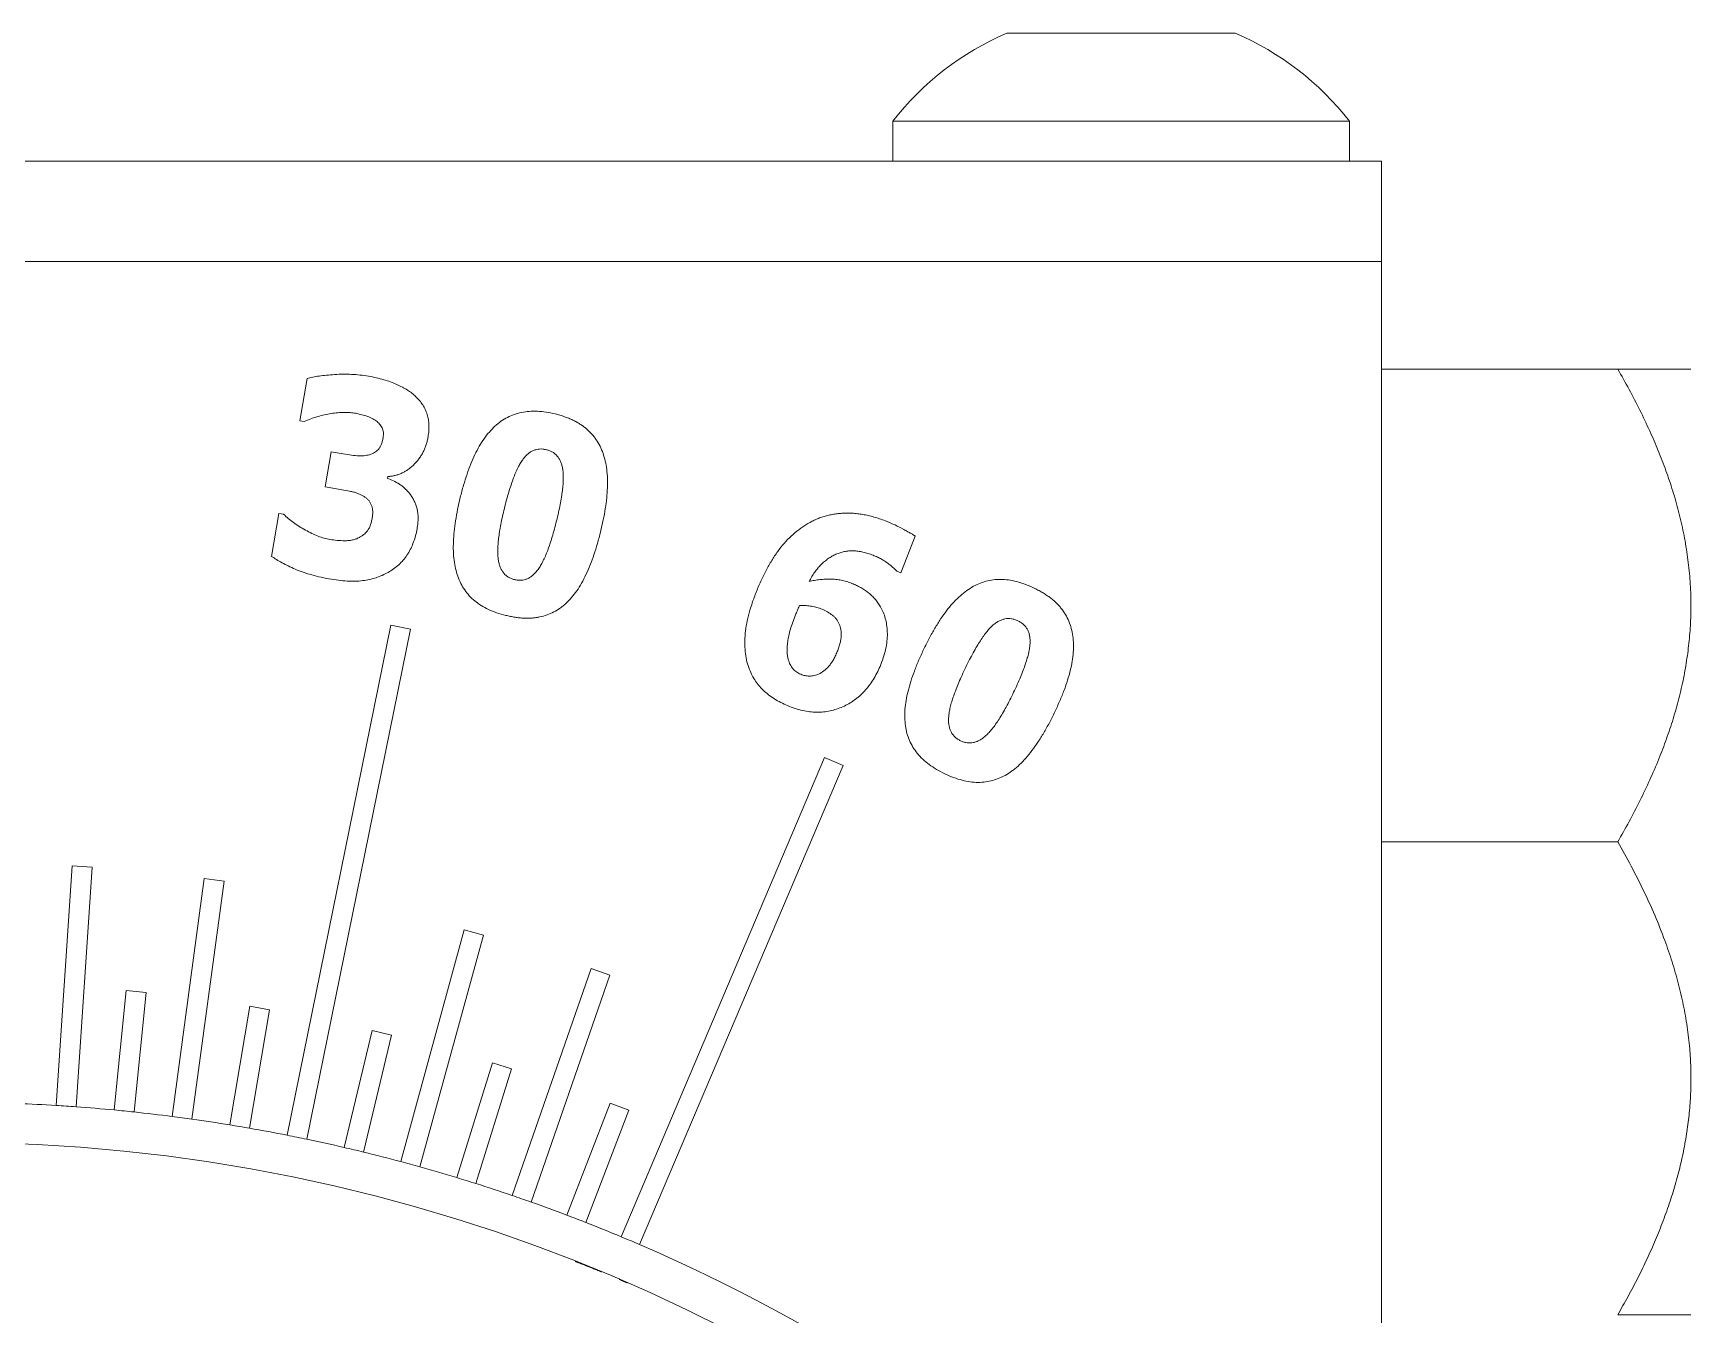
# Model space of a CAD drawing. Header units: inches. Extents: x 0.1 to 10.9, y 0 to 8.5.
# Drawn here: x 1.879 to 2.707, y 6.608 to 7.248 of the extents above; entities that cross this region are included whole.
import ezdxf

# ---------------------------------------------------------------- set-up
doc = ezdxf.new("R2010")
doc.units = ezdxf.units.IN
doc.header["$MEASUREMENT"] = 0

msp = doc.modelspace()

# ---------------------------------------------------------------- linework, layer by layer
at = {"color": 7, "linetype": 'Continuous', "lineweight": 18}
for p, q in [((2.47923, 7.24778), (2.36523, 7.24778)), ((2.30823, 7.20378), (2.30823, 7.18378)), ((2.53623, 7.20378), (2.30823, 7.20378)), ((2.53623, 7.18378), (2.53623, 7.20378)), ((1.12223, 7.18378), (2.55223, 7.18378)), ((2.55223, 7.13378), (2.55223, 7.18378)), ((1.12223, 7.13378), (2.55223, 7.13378)), ((2.55223, 6.48378), (2.55223, 7.13378)), ((2.67023, 7.08), (2.55223, 7.08)), ((2.01218, 7.05414), (2.0158, 7.07531)), ((2.01432, 7.05379), (2.01218, 7.05414)), ((2.0248, 7.02117), (2.02777, 7.0386)), ((2.02777, 7.0386), (2.03269, 7.03775)), ((2.02955, 7.02036), (2.0248, 7.02117)), ((2.05603, 7.02628), (2.05587, 7.02537)), ((1.99804, 6.98644), (2.0017, 7.00786)), ((2.0017, 7.00786), (2.00398, 7.00747)), ((2.31946, 6.99651), (2.31228, 6.97822)), ((2.31228, 6.97822), (2.31021, 6.97903)), ((2.00577, 6.6973), (2.05761, 6.95209)), ((2.01557, 6.6953), (2.06741, 6.9501)), ((2.05761, 6.95209), (2.06741, 6.9501)), ((2.17255, 6.64656), (2.27415, 6.8859)), ((2.18176, 6.64265), (2.28335, 6.882)), ((2.27415, 6.8859), (2.28335, 6.882)), ((2.67023, 6.84378), (2.55223, 6.84378)), ((1.8904, 6.71215), (1.89842, 6.8319)), ((1.89842, 6.8319), (1.9084, 6.83123)), ((1.90038, 6.71148), (1.9084, 6.83123)), ((1.94833, 6.70666), (1.96435, 6.8256)), ((1.95825, 6.70532), (1.97426, 6.82426)), ((1.96435, 6.8256), (1.97426, 6.82426)), ((2.06246, 6.68412), (2.09419, 6.79986)), ((2.0721, 6.68147), (2.10384, 6.79722)), ((2.09419, 6.79986), (2.10384, 6.79722)), ((2.11813, 6.66718), (2.15754, 6.78054)), ((2.15754, 6.78054), (2.16698, 6.77726)), ((2.12758, 6.6639), (2.16698, 6.77726)), ((1.91941, 6.70989), (1.92543, 6.76963)), ((1.92543, 6.76963), (1.93538, 6.76863)), ((1.92936, 6.70889), (1.93538, 6.76863)), ((1.97713, 6.70246), (1.98713, 6.76167)), ((1.98699, 6.70079), (1.99699, 6.76)), ((1.98713, 6.76167), (1.99699, 6.76)), ((2.03423, 6.69118), (2.04816, 6.74959)), ((2.04395, 6.68886), (2.05789, 6.74727)), ((2.04816, 6.74959), (2.05789, 6.74727)), ((2.09044, 6.67612), (2.10824, 6.73346)), ((2.09999, 6.67315), (2.11779, 6.7305)), ((2.10824, 6.73346), (2.11779, 6.7305)), ((2.14552, 6.65733), (2.16712, 6.71335)), ((2.15485, 6.65373), (2.17645, 6.70976)), ((2.16712, 6.71335), (2.17645, 6.70976))]:
    msp.add_line(p, q, dxfattribs=at)
msp.add_circle((1.83723, 5.84378), 0.85, dxfattribs=at)
for centre, radius, start, end in [((2.42223, 7.11502), 0.14448, 113.23587, 142.09537), ((2.42223, 7.11502), 0.14448, 37.90463, 66.76413), ((1.83723, 5.84378), 0.87, 86.49595, 87.75405), ((1.83723, 5.84378), 0.87, 85.83738, 86.49595), ((1.83723, 5.84378), 0.87, 84.57929, 85.83738), ((1.83723, 5.84378), 0.87, 83.92071, 84.57929), ((1.83723, 5.84378), 0.87, 82.66262, 83.92071), ((1.83723, 5.84378), 0.87, 82.00405, 82.66262), ((1.83723, 5.84378), 0.87, 80.74595, 82.00405), ((1.83723, 5.84378), 0.87, 80.08738, 80.74595), ((1.83723, 5.84378), 0.87, 78.82929, 80.08738), ((1.83723, 5.84378), 0.87, 78.17071, 78.82929), ((1.83723, 5.84378), 0.87, 76.91262, 78.17071), ((1.83723, 5.84378), 0.87, 76.25405, 76.91262), ((1.83723, 5.84378), 0.87, 74.99595, 76.25405), ((1.83723, 5.84378), 0.87, 74.33738, 74.99595), ((1.83723, 5.84378), 0.87, 73.07929, 74.33738), ((1.83723, 5.84378), 0.87, 72.42071, 73.07929), ((1.83723, 5.84378), 0.87, 71.16262, 72.42071), ((1.83723, 5.84378), 0.87, 70.50405, 71.16262), ((1.83723, 5.84378), 0.87, 69.24595, 70.50405), ((1.83723, 5.84378), 0.87, 68.58738, 69.24595), ((1.83723, 5.84378), 0.87, 67.32929, 68.58738), ((1.83723, 5.84378), 0.87, 66.67071, 67.32929), ((1.83723, 5.84378), 0.87, 47.36066, 66.67071)]:
    msp.add_arc(centre, radius, start, end, dxfattribs=at)
for points, knots in [([(2.67023, 7.08), (2.67214, 7.07662), (2.67597, 7.06986), (2.6813, 7.05955), (2.68617, 7.04934), (2.69053, 7.03922), (2.69439, 7.02921), (2.6978, 7.01907), (2.70075, 7.00872), (2.70318, 6.99816), (2.70504, 6.9874), (2.70627, 6.97657), (2.70683, 6.96597), (2.70675, 6.95563), (2.7061, 6.94556), (2.7049, 6.93554), (2.70315, 6.92546), (2.70082, 6.91535), (2.69796, 6.90523), (2.69462, 6.89521), (2.69073, 6.88504), (2.6863, 6.87471), (2.68132, 6.86426), (2.67598, 6.85393), (2.67214, 6.84716), (2.67023, 6.84378)], [0, 0, 0, 0, 0.045755, 0.091517, 0.137267, 0.180016, 0.222795, 0.265564, 0.3083, 0.352341, 0.396436, 0.440524, 0.484554, 0.525345, 0.566183, 0.607026, 0.647822, 0.690021, 0.732259, 0.774505, 0.816717, 0.86252, 0.908349, 0.954185, 1, 1, 1, 1]), ([(2.7067, 7.08), (2.70672, 7.08), (2.70676, 7.08), (2.70631, 7.08), (2.70535, 7.08), (2.70384, 7.08), (2.70183, 7.08), (2.69935, 7.08), (2.69639, 7.08), (2.69298, 7.08), (2.68913, 7.08), (2.6849, 7.08), (2.68032, 7.08), (2.67544, 7.08), (2.67196, 7.08), (2.67023, 7.08)], [0, 0, 0, 0, 0.033334, 0.110194, 0.186973, 0.266298, 0.345696, 0.425108, 0.504452, 0.586658, 0.668894, 0.75111, 0.834065, 0.917039, 1, 1, 1, 1]), ([(2.0158, 7.07531), (2.01672, 7.07553), (2.0187, 7.07601), (2.0219, 7.07651), (2.02553, 7.07695), (2.02952, 7.07727), (2.03371, 7.07748), (2.03797, 7.07736), (2.04222, 7.07704), (2.04502, 7.07661), (2.04642, 7.07639)], [0, 0, 0, 0, 0.092124, 0.197477, 0.315714, 0.447669, 0.58635, 0.724306, 0.862016, 1, 1, 1, 1]), ([(2.04642, 7.07639), (2.04774, 7.07616), (2.05031, 7.07569), (2.05397, 7.07472), (2.05736, 7.07366), (2.06045, 7.0724), (2.06326, 7.07105), (2.06577, 7.06957), (2.068, 7.06804), (2.0693, 7.06687), (2.06992, 7.06631)], [0, 0, 0, 0, 0.155461, 0.301278, 0.438322, 0.56668, 0.687129, 0.798612, 0.903179, 1, 1, 1, 1]), ([(2.06992, 7.06631), (2.07058, 7.06563), (2.07187, 7.0643), (2.07352, 7.06211), (2.07479, 7.05978), (2.07573, 7.05731), (2.07635, 7.05472), (2.07661, 7.05198), (2.07658, 7.0491), (2.07631, 7.04715), (2.07617, 7.04615)], [0, 0, 0, 0, 0.12878, 0.251797, 0.371371, 0.489433, 0.609262, 0.732739, 0.862761, 1, 1, 1, 1]), ([(2.03997, 7.05788), (2.03904, 7.05801), (2.03712, 7.05828), (2.03414, 7.05835), (2.03099, 7.05822), (2.02771, 7.05781), (2.02436, 7.05718), (2.02099, 7.05631), (2.01763, 7.05519), (2.01543, 7.05426), (2.01432, 7.05379)], [0, 0, 0, 0, 0.107458, 0.220229, 0.339815, 0.466192, 0.596171, 0.728116, 0.86284, 1, 1, 1, 1]), ([(2.05028, 7.0541), (2.04952, 7.0546), (2.04794, 7.05565), (2.04521, 7.0566), (2.04254, 7.05737), (2.04078, 7.05772), (2.03997, 7.05788)], [0, 0, 0, 0, 0.244748, 0.513095, 0.776923, 1, 1, 1, 1]), ([(2.05368, 7.04568), (2.05374, 7.04615), (2.05387, 7.04706), (2.05386, 7.04838), (2.05362, 7.04959), (2.05305, 7.05101), (2.05201, 7.05263), (2.05086, 7.05361), (2.05028, 7.0541)], [0, 0, 0, 0, 0.148958, 0.284683, 0.410499, 0.529634, 0.762894, 1, 1, 1, 1]), ([(2.10953, 7.05146), (2.1105, 7.0523), (2.11242, 7.05397), (2.1157, 7.05589), (2.11914, 7.05741), (2.12283, 7.05838), (2.12672, 7.05893), (2.13083, 7.05894), (2.13518, 7.05854), (2.1381, 7.05789), (2.13961, 7.05755)], [0, 0, 0, 0, 0.1201, 0.237386, 0.353664, 0.471246, 0.592644, 0.720301, 0.855357, 1, 1, 1, 1]), ([(2.13961, 7.05755), (2.14041, 7.05734), (2.14196, 7.05694), (2.14422, 7.05624), (2.14634, 7.05542), (2.14834, 7.05455), (2.15022, 7.0536), (2.15199, 7.05258), (2.15362, 7.05146), (2.15561, 7.04989), (2.15786, 7.0477), (2.1602, 7.04475), (2.16213, 7.04145), (2.16306, 7.03906), (2.16353, 7.03785)], [0, 0, 0, 0, 0.075707, 0.148583, 0.218433, 0.28559, 0.350473, 0.413308, 0.473839, 0.532865, 0.648398, 0.763403, 0.87977, 1, 1, 1, 1]), ([(2.04695, 7.03721), (2.04739, 7.03735), (2.04825, 7.03763), (2.04944, 7.03821), (2.05047, 7.03897), (2.05139, 7.03984), (2.05219, 7.04092), (2.0528, 7.04228), (2.05334, 7.04388), (2.05356, 7.04506), (2.05368, 7.04568)], [0, 0, 0, 0, 0.119728, 0.234641, 0.342576, 0.449197, 0.561919, 0.68911, 0.835371, 1, 1, 1, 1]), ([(2.07617, 7.04615), (2.07604, 7.04549), (2.07578, 7.04417), (2.07524, 7.04225), (2.07457, 7.04041), (2.07376, 7.03865), (2.07283, 7.03696), (2.07175, 7.03536), (2.07056, 7.03383), (2.06925, 7.03239), (2.06783, 7.03108), (2.06634, 7.0299), (2.06479, 7.02889), (2.06316, 7.02805), (2.06148, 7.02735), (2.05972, 7.02682), (2.0579, 7.02646), (2.05666, 7.02634), (2.05603, 7.02628)], [0, 0, 0, 0, 0.066837, 0.131449, 0.195604, 0.259091, 0.32202, 0.385093, 0.448339, 0.512536, 0.576258, 0.638084, 0.699007, 0.758122, 0.817679, 0.877937, 0.938038, 1, 1, 1, 1]), ([(2.09222, 7.01586), (2.09274, 7.01789), (2.09375, 7.0218), (2.09552, 7.0274), (2.0974, 7.03252), (2.09945, 7.03718), (2.10163, 7.04141), (2.10406, 7.04517), (2.10663, 7.04856), (2.10858, 7.05051), (2.10953, 7.05146)], [0, 0, 0, 0, 0.15669, 0.302506, 0.43871, 0.56478, 0.68278, 0.794121, 0.899559, 1, 1, 1, 1]), ([(2.03269, 7.03775), (2.03412, 7.03752), (2.0368, 7.03709), (2.04007, 7.03671), (2.04244, 7.03662), (2.04406, 7.03667), (2.04556, 7.03686), (2.0465, 7.0371), (2.04695, 7.03721)], [0, 0, 0, 0, 0.301864, 0.565976, 0.685695, 0.797168, 0.902589, 1, 1, 1, 1]), ([(2.13522, 7.03971), (2.13465, 7.03982), (2.13354, 7.04005), (2.13187, 7.04009), (2.13028, 7.03985), (2.12873, 7.03937), (2.12728, 7.03859), (2.12588, 7.03756), (2.12458, 7.03625), (2.12332, 7.03469), (2.12211, 7.03282), (2.12096, 7.03061), (2.11979, 7.02807), (2.11862, 7.0252), (2.11751, 7.02197), (2.11638, 7.01841), (2.11528, 7.01451), (2.11459, 7.01179), (2.11424, 7.01038)], [0, 0, 0, 0, 0.043793, 0.084978, 0.125106, 0.164641, 0.206135, 0.248698, 0.294649, 0.344385, 0.399557, 0.461914, 0.531829, 0.609483, 0.695141, 0.788801, 0.890395, 1, 1, 1, 1]), ([(2.14029, 7.00413), (2.14062, 7.00554), (2.14126, 7.00825), (2.14211, 7.01218), (2.14273, 7.01584), (2.14325, 7.01919), (2.14354, 7.02226), (2.1437, 7.02503), (2.14366, 7.02752), (2.14346, 7.02973), (2.14305, 7.0317), (2.14252, 7.03347), (2.14176, 7.03504), (2.14082, 7.03639), (2.13969, 7.03754), (2.13837, 7.03849), (2.13687, 7.03923), (2.13578, 7.03955), (2.13522, 7.03971)], [0, 0, 0, 0, 0.109361, 0.210572, 0.30351, 0.389018, 0.466511, 0.536266, 0.598478, 0.653986, 0.703759, 0.750188, 0.793365, 0.834092, 0.874559, 0.914476, 0.956093, 1, 1, 1, 1]), ([(2.16353, 7.03785), (2.16392, 7.03658), (2.16474, 7.03396), (2.16543, 7.02979), (2.16579, 7.02533), (2.16575, 7.02058), (2.16539, 7.01553), (2.16467, 7.01019), (2.16368, 7.00454), (2.16277, 7.0007), (2.1623, 6.99873)], [0, 0, 0, 0, 0.100713, 0.20707, 0.319156, 0.438864, 0.566369, 0.701671, 0.846571, 1, 1, 1, 1]), ([(2.04363, 7.01666), (2.04316, 7.01692), (2.0422, 7.01745), (2.04059, 7.01804), (2.03885, 7.01859), (2.03633, 7.01911), (2.03322, 7.01973), (2.03074, 7.02016), (2.02955, 7.02036)], [0, 0, 0, 0, 0.109429, 0.225409, 0.349841, 0.484296, 0.751529, 1, 1, 1, 1]), ([(2.05587, 7.02537), (2.05687, 7.02499), (2.05894, 7.0242), (2.0614, 7.02279), (2.06335, 7.02144), (2.06474, 7.02023), (2.06606, 7.01892), (2.06682, 7.01792), (2.06721, 7.01742)], [0, 0, 0, 0, 0.22656, 0.473538, 0.602768, 0.732503, 0.864845, 1, 1, 1, 1]), ([(2.04826, 7.00569), (2.04836, 7.00636), (2.04854, 7.00763), (2.04853, 7.00947), (2.04824, 7.01111), (2.04769, 7.01256), (2.04693, 7.01381), (2.04599, 7.01493), (2.04489, 7.0159), (2.04406, 7.01641), (2.04363, 7.01666)], [0, 0, 0, 0, 0.158278, 0.30007, 0.428538, 0.545602, 0.658987, 0.771658, 0.88416, 1, 1, 1, 1]), ([(2.06721, 7.01742), (2.06758, 7.01687), (2.06833, 7.01577), (2.06927, 7.01401), (2.07005, 7.01215), (2.07068, 7.01019), (2.07108, 7.00803), (2.0712, 7.00563), (2.07109, 7.00298), (2.0708, 7.00114), (2.07065, 7.00017)], [0, 0, 0, 0, 0.109528, 0.219835, 0.329845, 0.441971, 0.560716, 0.691842, 0.838165, 1, 1, 1, 1]), ([(2.09102, 6.97646), (2.09061, 6.97774), (2.08978, 6.98036), (2.08906, 6.98456), (2.08871, 6.98906), (2.08875, 6.99386), (2.08914, 6.99895), (2.08984, 7.00435), (2.09088, 7.01002), (2.09177, 7.01387), (2.09222, 7.01586)], [0, 0, 0, 0, 0.100611, 0.206787, 0.319064, 0.438911, 0.567027, 0.702841, 0.847287, 1, 1, 1, 1]), ([(2.00398, 7.00747), (2.00474, 7.00676), (2.00632, 7.0053), (2.00893, 7.00329), (2.01181, 7.00136), (2.01487, 6.9995), (2.01803, 6.99788), (2.02114, 6.9965), (2.02417, 6.9955), (2.02618, 6.99508), (2.02716, 6.99487)], [0, 0, 0, 0, 0.117467, 0.24042, 0.370027, 0.506558, 0.642355, 0.769061, 0.888264, 1, 1, 1, 1]), ([(2.04173, 6.99582), (2.04251, 6.99628), (2.04404, 6.9972), (2.04565, 6.99883), (2.04671, 7.00041), (2.04734, 7.00193), (2.04791, 7.0037), (2.04814, 7.005), (2.04826, 7.00569)], [0, 0, 0, 0, 0.2185482, 0.43259, 0.5494168, 0.6806477, 0.8300751, 1, 1, 1, 1]), ([(2.11424, 7.01038), (2.11391, 7.00899), (2.11327, 7.00632), (2.11246, 7.00244), (2.11181, 6.99882), (2.11137, 6.99549), (2.11105, 6.99243), (2.11093, 6.98965), (2.11096, 6.98714), (2.11116, 6.98489), (2.11156, 6.98289), (2.1121, 6.9811), (2.11286, 6.97953), (2.11379, 6.97815), (2.11489, 6.97697), (2.11621, 6.97604), (2.11767, 6.97528), (2.11875, 6.97498), (2.1193, 6.97482)], [0, 0, 0, 0, 0.107642, 0.208086, 0.300329, 0.385467, 0.462703, 0.53315, 0.596054, 0.652727, 0.703633, 0.750206, 0.793965, 0.83564, 0.875539, 0.915579, 0.956432, 1, 1, 1, 1]), ([(2.1193, 6.97482), (2.11986, 6.9747), (2.12095, 6.97446), (2.12261, 6.97446), (2.1242, 6.97469), (2.12572, 6.97522), (2.12718, 6.976), (2.12858, 6.97705), (2.12991, 6.97837), (2.13118, 6.97998), (2.13241, 6.98187), (2.13359, 6.98409), (2.13477, 6.98663), (2.13593, 6.98949), (2.13706, 6.99269), (2.13815, 6.99621), (2.13927, 7.00005), (2.13994, 7.00273), (2.14029, 7.00413)], [0, 0, 0, 0, 0.042928, 0.084211, 0.123952, 0.163902, 0.205065, 0.248434, 0.295209, 0.346162, 0.402582, 0.465337, 0.535645, 0.613502, 0.698446, 0.791252, 0.891677, 1, 1, 1, 1]), ([(2.26535, 7.00252), (2.26603, 7.00292), (2.26738, 7.00371), (2.2695, 7.00474), (2.27167, 7.00563), (2.27391, 7.00639), (2.27621, 7.007), (2.27857, 7.00747), (2.28099, 7.00781), (2.28346, 7.008), (2.286, 7.00808), (2.28859, 7.00794), (2.29124, 7.00769), (2.29394, 7.00725), (2.29669, 7.00666), (2.29949, 7.00589), (2.30235, 7.00499), (2.30426, 7.00427), (2.30522, 7.00391)], [0, 0, 0, 0, 0.057094, 0.113471, 0.17022, 0.227146, 0.284479, 0.342445, 0.401262, 0.461139, 0.522275, 0.584893, 0.648702, 0.714957, 0.782856, 0.852585, 0.925222, 1, 1, 1, 1]), ([(2.30522, 7.00391), (2.3066, 7.00334), (2.30948, 7.00213), (2.31292, 7.00029), (2.31559, 6.99882), (2.31723, 6.99787), (2.3185, 6.99715), (2.31918, 6.9967), (2.31946, 6.99651)], [0, 0, 0, 0, 0.277862, 0.582883, 0.727798, 0.846894, 0.936834, 1, 1, 1, 1]), ([(2.02716, 6.99487), (2.02834, 6.99471), (2.03081, 6.99437), (2.03395, 6.9942), (2.03653, 6.99427), (2.03839, 6.99457), (2.04014, 6.99505), (2.04121, 6.99556), (2.04173, 6.99582)], [0, 0, 0, 0, 0.241456, 0.5027721, 0.6346996, 0.7614454, 0.881975, 1, 1, 1, 1]), ([(2.07065, 7.00017), (2.07043, 6.99904), (2.06999, 6.99682), (2.06896, 6.99362), (2.06768, 6.99058), (2.0661, 6.98771), (2.06424, 6.98507), (2.06209, 6.98267), (2.05964, 6.98055), (2.05781, 6.97938), (2.05688, 6.97879)], [0, 0, 0, 0, 0.131029, 0.25822, 0.383416, 0.508138, 0.630796, 0.752383, 0.874671, 1, 1, 1, 1]), ([(2.1623, 6.99873), (2.16179, 6.99675), (2.1608, 6.9929), (2.15905, 6.98736), (2.15716, 6.9822), (2.1551, 6.97743), (2.15287, 6.97309), (2.15052, 6.96922), (2.14794, 6.96587), (2.14603, 6.96394), (2.14511, 6.96301)], [0, 0, 0, 0, 0.152494, 0.297097, 0.433648, 0.563616, 0.68503, 0.797418, 0.902075, 1, 1, 1, 1]), ([(2.23981, 6.96811), (2.24062, 6.97008), (2.24218, 6.97391), (2.24482, 6.97935), (2.24767, 6.98431), (2.25064, 6.98886), (2.25389, 6.99296), (2.25741, 6.9966), (2.26121, 6.99984), (2.26397, 7.00163), (2.26535, 7.00252)], [0, 0, 0, 0, 0.146044, 0.28469, 0.415223, 0.539166, 0.657868, 0.773897, 0.887115, 1, 1, 1, 1]), ([(2.2984, 6.987), (2.29755, 6.98732), (2.29588, 6.98794), (2.29336, 6.98858), (2.29093, 6.98903), (2.28856, 6.98921), (2.28627, 6.98915), (2.28404, 6.98887), (2.28189, 6.98829), (2.27981, 6.98753), (2.27782, 6.98653), (2.27592, 6.98531), (2.2741, 6.98391), (2.27237, 6.9823), (2.27075, 6.98049), (2.2692, 6.97848), (2.26772, 6.97628), (2.26686, 6.9747), (2.26642, 6.97388)], [0, 0, 0, 0, 0.070742, 0.138056, 0.202156, 0.263377, 0.322392, 0.380361, 0.437597, 0.495057, 0.552412, 0.610761, 0.670377, 0.730632, 0.794196, 0.859661, 0.928098, 1, 1, 1, 1]), ([(2.31021, 6.97903), (2.30998, 6.97928), (2.30946, 6.97986), (2.30851, 6.98073), (2.30731, 6.98174), (2.30592, 6.98288), (2.3043, 6.98403), (2.30249, 6.98512), (2.30052, 6.98613), (2.29912, 6.9867), (2.2984, 6.987)], [0, 0, 0, 0, 0.071115, 0.161684, 0.270081, 0.397348, 0.537524, 0.68389, 0.838412, 1, 1, 1, 1]), ([(2.02795, 6.97497), (2.02622, 6.97529), (2.0229, 6.9759), (2.01815, 6.97708), (2.01382, 6.9784), (2.00992, 6.97994), (2.00641, 6.98154), (2.00329, 6.98317), (2.0005, 6.98475), (1.99883, 6.9859), (1.99804, 6.98644)], [0, 0, 0, 0, 0.162856, 0.31361, 0.454039, 0.583567, 0.70277, 0.811781, 0.910831, 1, 1, 1, 1]), ([(2.05688, 6.97879), (2.05594, 6.97827), (2.05402, 6.97722), (2.05095, 6.97598), (2.0477, 6.97503), (2.04427, 6.97435), (2.04059, 6.974), (2.03664, 6.97397), (2.03238, 6.9743), (2.02946, 6.97474), (2.02795, 6.97497)], [0, 0, 0, 0, 0.108563, 0.219516, 0.332198, 0.448465, 0.571066, 0.703038, 0.846008, 1, 1, 1, 1]), ([(2.11491, 6.95696), (2.11339, 6.95737), (2.11046, 6.95816), (2.10635, 6.95981), (2.10269, 6.96179), (2.09946, 6.96408), (2.09668, 6.96671), (2.09435, 6.96966), (2.09239, 6.97289), (2.09148, 6.97526), (2.09102, 6.97646)], [0, 0, 0, 0, 0.1462649, 0.2824103, 0.4107863, 0.532073, 0.6495813, 0.7647527, 0.8810281, 1, 1, 1, 1]), ([(2.26642, 6.97388), (2.2673, 6.97407), (2.26906, 6.97445), (2.27172, 6.97482), (2.27439, 6.97504), (2.27707, 6.97511), (2.27975, 6.97495), (2.28245, 6.97456), (2.28515, 6.97388), (2.28691, 6.97324), (2.2878, 6.97291)], [0, 0, 0, 0, 0.124346, 0.248363, 0.370669, 0.493505, 0.617435, 0.741582, 0.869105, 1, 1, 1, 1]), ([(2.2878, 6.97291), (2.28857, 6.9726), (2.29008, 6.97197), (2.29222, 6.97085), (2.29423, 6.96963), (2.2961, 6.96826), (2.29783, 6.96675), (2.2994, 6.96509), (2.30084, 6.96328), (2.30165, 6.96195), (2.30206, 6.96128)], [0, 0, 0, 0, 0.1331408, 0.2613679, 0.3862816, 0.5091869, 0.6309479, 0.7517242, 0.8748597, 1, 1, 1, 1]), ([(2.32361, 6.93989), (2.32452, 6.94176), (2.32629, 6.94538), (2.32915, 6.95045), (2.332, 6.95507), (2.33493, 6.95919), (2.33795, 6.96284), (2.34107, 6.96603), (2.3443, 6.96878), (2.3466, 6.97028), (2.34772, 6.971)], [0, 0, 0, 0, 0.156287, 0.302316, 0.437932, 0.564071, 0.681994, 0.793812, 0.89936, 1, 1, 1, 1]), ([(2.34772, 6.971), (2.34885, 6.97162), (2.35108, 6.97283), (2.35467, 6.97406), (2.35836, 6.97482), (2.36216, 6.97502), (2.3661, 6.97474), (2.37016, 6.97393), (2.37435, 6.97259), (2.3771, 6.97136), (2.37852, 6.97073)], [0, 0, 0, 0, 0.119351, 0.236617, 0.352025, 0.469667, 0.591109, 0.718939, 0.855068, 1, 1, 1, 1]), ([(2.37852, 6.97073), (2.37925, 6.97037), (2.3807, 6.96965), (2.38277, 6.96849), (2.3847, 6.96728), (2.3865, 6.96601), (2.38817, 6.96471), (2.3897, 6.96334), (2.39108, 6.96192), (2.39274, 6.95997), (2.39452, 6.95737), (2.39623, 6.95402), (2.39745, 6.9504), (2.39789, 6.94788), (2.39812, 6.9466)], [0, 0, 0, 0, 0.07557, 0.148779, 0.218429, 0.286052, 0.350986, 0.413832, 0.474871, 0.533944, 0.649774, 0.764217, 0.880316, 1, 1, 1, 1]), ([(2.14511, 6.96301), (2.14414, 6.96218), (2.14221, 6.96055), (2.13899, 6.95861), (2.13557, 6.95711), (2.13256, 6.95625), (2.13006, 6.9558), (2.12811, 6.95562), (2.12608, 6.9555), (2.12398, 6.95556), (2.1218, 6.9557), (2.11957, 6.95602), (2.11725, 6.9564), (2.1157, 6.95677), (2.11491, 6.95696)], [0, 0, 0, 0, 0.118848, 0.234614, 0.349301, 0.46556, 0.524836, 0.585952, 0.648676, 0.713793, 0.781534, 0.851548, 0.924453, 1, 1, 1, 1]), ([(2.23659, 6.92998), (2.23615, 6.93123), (2.23526, 6.93379), (2.23456, 6.93791), (2.23423, 6.94227), (2.23439, 6.9469), (2.23502, 6.95182), (2.23613, 6.95702), (2.23771, 6.96251), (2.2391, 6.9662), (2.23981, 6.96811)], [0, 0, 0, 0, 0.1018, 0.207652, 0.318612, 0.436405, 0.562699, 0.697978, 0.843672, 1, 1, 1, 1]), ([(2.26159, 6.96196), (2.26148, 6.96168), (2.2612, 6.96099), (2.26069, 6.95978), (2.26001, 6.95818), (2.25954, 6.95697), (2.25928, 6.9563)], [0, 0, 0, 0, 0.146625, 0.3641869, 0.6484614, 1, 1, 1, 1]), ([(2.27223, 6.96028), (2.2714, 6.96057), (2.26969, 6.96117), (2.26699, 6.96166), (2.26427, 6.96194), (2.26247, 6.96195), (2.26159, 6.96196)], [0, 0, 0, 0, 0.243617, 0.500309, 0.75715, 1, 1, 1, 1]), ([(2.25928, 6.9563), (2.25881, 6.95507), (2.2579, 6.95273), (2.25687, 6.94928), (2.25606, 6.94613), (2.25562, 6.94323), (2.2554, 6.94061), (2.25544, 6.93824), (2.25566, 6.9361), (2.25605, 6.93479), (2.25623, 6.93417)], [0, 0, 0, 0, 0.173303, 0.33145, 0.473792, 0.602297, 0.717394, 0.820874, 0.91459, 1, 1, 1, 1]), ([(2.28117, 6.95327), (2.28094, 6.95368), (2.28049, 6.9545), (2.27963, 6.95561), (2.27863, 6.95662), (2.27708, 6.95778), (2.27499, 6.95911), (2.27315, 6.95989), (2.27223, 6.96028)], [0, 0, 0, 0, 0.120702, 0.241019, 0.361517, 0.486614, 0.741488, 1, 1, 1, 1]), ([(2.30206, 6.96128), (2.30255, 6.96036), (2.30353, 6.95849), (2.30455, 6.95542), (2.30521, 6.95214), (2.30555, 6.94864), (2.30548, 6.94489), (2.30487, 6.9409), (2.3038, 6.93667), (2.30274, 6.93383), (2.3022, 6.93235)], [0, 0, 0, 0, 0.104535, 0.211235, 0.322472, 0.439225, 0.563388, 0.696828, 0.841919, 1, 1, 1, 1]), ([(2.37067, 6.95425), (2.37013, 6.95449), (2.36909, 6.95495), (2.36745, 6.95532), (2.36583, 6.95542), (2.36421, 6.95526), (2.36262, 6.95482), (2.36105, 6.95409), (2.35949, 6.95311), (2.35795, 6.95183), (2.35639, 6.95027), (2.35481, 6.94836), (2.35314, 6.94614), (2.35145, 6.94356), (2.34966, 6.94067), (2.34789, 6.93741), (2.34598, 6.93385), (2.34477, 6.93133), (2.34414, 6.93002)], [0, 0, 0, 0, 0.043967, 0.085836, 0.126203, 0.166195, 0.207465, 0.250649, 0.296468, 0.345955, 0.400824, 0.463303, 0.532941, 0.61006, 0.695796, 0.789088, 0.890328, 1, 1, 1, 1]), ([(2.36855, 6.91853), (2.36916, 6.91983), (2.37035, 6.92235), (2.37195, 6.92602), (2.37332, 6.92944), (2.37445, 6.93263), (2.37537, 6.93556), (2.37608, 6.93823), (2.37654, 6.94066), (2.37677, 6.94287), (2.37678, 6.94486), (2.37656, 6.94669), (2.37616, 6.94837), (2.3755, 6.94989), (2.37462, 6.95124), (2.3735, 6.95242), (2.3722, 6.95347), (2.37119, 6.95399), (2.37067, 6.95425)], [0, 0, 0, 0, 0.109028, 0.210337, 0.303347, 0.388636, 0.46603, 0.535675, 0.598162, 0.653367, 0.703305, 0.749078, 0.792317, 0.833692, 0.87372, 0.914, 0.955959, 1, 1, 1, 1]), ([(2.28072, 6.93947), (2.28099, 6.9402), (2.2815, 6.94161), (2.28205, 6.94367), (2.28241, 6.94557), (2.2825, 6.94734), (2.28243, 6.94898), (2.2822, 6.95051), (2.28178, 6.95195), (2.28137, 6.95284), (2.28117, 6.95327)], [0, 0, 0, 0, 0.164724, 0.314318, 0.449732, 0.572157, 0.686186, 0.794426, 0.898597, 1, 1, 1, 1]), ([(2.39812, 6.9466), (2.39826, 6.94527), (2.39855, 6.94257), (2.39841, 6.93835), (2.39788, 6.93394), (2.39688, 6.92932), (2.3955, 6.92448), (2.39375, 6.91941), (2.39161, 6.91412), (2.38997, 6.91055), (2.38912, 6.90872)], [0, 0, 0, 0, 0.101119, 0.206921, 0.319526, 0.438881, 0.565993, 0.701694, 0.846539, 1, 1, 1, 1]), ([(2.27195, 6.928), (2.27278, 6.92854), (2.27449, 6.92968), (2.27634, 6.93159), (2.27775, 6.93343), (2.27879, 6.93516), (2.27979, 6.9372), (2.2804, 6.93869), (2.28072, 6.93947)], [0, 0, 0, 0, 0.201261, 0.416855, 0.536666, 0.673495, 0.827868, 1, 1, 1, 1]), ([(2.31454, 6.90176), (2.31439, 6.90309), (2.3141, 6.90582), (2.31424, 6.91006), (2.31478, 6.91451), (2.3158, 6.91918), (2.31718, 6.92407), (2.31899, 6.92916), (2.3211, 6.93449), (2.32276, 6.93806), (2.32361, 6.93989)], [0, 0, 0, 0, 0.100921, 0.206993, 0.319319, 0.439419, 0.567231, 0.703268, 0.846933, 1, 1, 1, 1]), ([(2.25657, 6.91148), (2.25539, 6.91198), (2.25308, 6.91295), (2.24982, 6.91472), (2.24685, 6.91672), (2.24414, 6.91892), (2.24173, 6.92135), (2.23968, 6.92403), (2.23789, 6.92688), (2.23702, 6.92894), (2.23659, 6.92998)], [0, 0, 0, 0, 0.136465, 0.26811, 0.395692, 0.519544, 0.641274, 0.760946, 0.88001, 1, 1, 1, 1]), ([(2.25623, 6.93417), (2.25637, 6.93376), (2.25663, 6.93295), (2.25719, 6.93182), (2.25789, 6.93082), (2.25895, 6.92959), (2.26058, 6.92832), (2.26206, 6.92762), (2.26282, 6.92727)], [0, 0, 0, 0, 0.131633, 0.256908, 0.380672, 0.502644, 0.747635, 1, 1, 1, 1]), ([(2.3022, 6.93235), (2.30171, 6.93118), (2.30075, 6.92886), (2.29895, 6.9256), (2.29692, 6.92255), (2.29469, 6.91974), (2.29226, 6.91721), (2.28968, 6.915), (2.28696, 6.91313), (2.28502, 6.91215), (2.28406, 6.91166)], [0, 0, 0, 0, 0.134891, 0.266864, 0.395981, 0.524394, 0.649042, 0.769072, 0.88534, 1, 1, 1, 1]), ([(2.34414, 6.93002), (2.34354, 6.92874), (2.34239, 6.92627), (2.34083, 6.92265), (2.33947, 6.91927), (2.33836, 6.91611), (2.33744, 6.9132), (2.33675, 6.91052), (2.33632, 6.90806), (2.33607, 6.90583), (2.33603, 6.90379), (2.33625, 6.90193), (2.33665, 6.90023), (2.33732, 6.89871), (2.33817, 6.89734), (2.33926, 6.89614), (2.34056, 6.89509), (2.34156, 6.89457), (2.34207, 6.8943)], [0, 0, 0, 0, 0.10753, 0.207329, 0.299467, 0.383869, 0.461467, 0.53117, 0.594224, 0.650622, 0.701694, 0.748582, 0.79242, 0.833904, 0.874186, 0.914602, 0.95628, 1, 1, 1, 1]), ([(2.26282, 6.92727), (2.26347, 6.92707), (2.26488, 6.92664), (2.26679, 6.92659), (2.26841, 6.92672), (2.26963, 6.92699), (2.27083, 6.9274), (2.27158, 6.9278), (2.27195, 6.928)], [0, 0, 0, 0, 0.2163682, 0.4658779, 0.6004854, 0.7310916, 0.8642086, 1, 1, 1, 1]), ([(2.34207, 6.8943), (2.3426, 6.89407), (2.34363, 6.89363), (2.34525, 6.89327), (2.34686, 6.89319), (2.34846, 6.89337), (2.35006, 6.89384), (2.35164, 6.89459), (2.3532, 6.89561), (2.35479, 6.8969), (2.35637, 6.8985), (2.35799, 6.90041), (2.35965, 6.90264), (2.36134, 6.9052), (2.3631, 6.90806), (2.3649, 6.91126), (2.36674, 6.91478), (2.36793, 6.91725), (2.36855, 6.91853)], [0, 0, 0, 0, 0.043476, 0.084898, 0.124884, 0.165072, 0.206626, 0.250174, 0.297115, 0.34787, 0.404348, 0.467374, 0.537262, 0.614658, 0.69959, 0.791911, 0.892167, 1, 1, 1, 1]), ([(2.28406, 6.91166), (2.28302, 6.91122), (2.28095, 6.91034), (2.27773, 6.90939), (2.27443, 6.9088), (2.27106, 6.90853), (2.2676, 6.90865), (2.26402, 6.90921), (2.2603, 6.91011), (2.25784, 6.91101), (2.25657, 6.91148)], [0, 0, 0, 0, 0.119734, 0.237766, 0.355609, 0.474017, 0.594943, 0.722094, 0.856622, 1, 1, 1, 1]), ([(2.38912, 6.90872), (2.38823, 6.9069), (2.38649, 6.90336), (2.38367, 6.89832), (2.38077, 6.89368), (2.3778, 6.88946), (2.37478, 6.88568), (2.37163, 6.88245), (2.36849, 6.87965), (2.36621, 6.8782), (2.36511, 6.87749)], [0, 0, 0, 0, 0.152482, 0.296694, 0.433644, 0.563441, 0.684647, 0.797147, 0.901859, 1, 1, 1, 1]), ([(2.3342, 6.87781), (2.33278, 6.87852), (2.33005, 6.87991), (2.32635, 6.88238), (2.32313, 6.88505), (2.32043, 6.88797), (2.3182, 6.89109), (2.31651, 6.89446), (2.31518, 6.898), (2.31475, 6.9005), (2.31454, 6.90176)], [0, 0, 0, 0, 0.146766, 0.283334, 0.411695, 0.533177, 0.650643, 0.765944, 0.881504, 1, 1, 1, 1]), ([(2.36511, 6.87749), (2.36398, 6.87689), (2.36176, 6.87569), (2.35819, 6.87447), (2.35453, 6.87371), (2.35074, 6.87345), (2.34682, 6.87371), (2.34274, 6.87457), (2.33846, 6.87588), (2.33565, 6.87715), (2.3342, 6.87781)], [0, 0, 0, 0, 0.118615, 0.234072, 0.349158, 0.465202, 0.585524, 0.713582, 0.851525, 1, 1, 1, 1]), ([(2.67023, 6.84378), (2.67248, 6.83979), (2.67699, 6.8318), (2.68317, 6.81958), (2.68883, 6.80718), (2.69357, 6.7953), (2.69745, 6.78398), (2.70055, 6.77326), (2.70308, 6.76242), (2.705, 6.7515), (2.7062, 6.74103), (2.70677, 6.73104), (2.7068, 6.72155), (2.70633, 6.71208), (2.70535, 6.70253), (2.70384, 6.69293), (2.70183, 6.68329), (2.69935, 6.67373), (2.69639, 6.66415), (2.69298, 6.65456), (2.68913, 6.64498), (2.6849, 6.63548), (2.68032, 6.62607), (2.67544, 6.61675), (2.67196, 6.61062), (2.67023, 6.60756)], [0, 0, 0, 0, 0.054011, 0.108061, 0.162093, 0.216082, 0.260796, 0.305588, 0.35039, 0.395152, 0.439841, 0.47823, 0.51666, 0.55509, 0.59348, 0.633144, 0.672843, 0.71255, 0.752222, 0.793326, 0.834445, 0.875553, 0.917031, 0.958519, 1, 1, 1, 1]), ([(2.14966, 6.63428), (2.14967, 6.63427), (2.1497, 6.63426), (2.14978, 6.63423), (2.1499, 6.63418), (2.15009, 6.6341), (2.15037, 6.634), (2.15073, 6.63385), (2.15112, 6.6337), (2.1515, 6.63355), (2.15184, 6.63341), (2.15223, 6.63326), (2.1528, 6.63303), (2.15361, 6.63271), (2.15455, 6.63233), (2.15534, 6.63201), (2.15588, 6.63179), (2.15679, 6.63142), (2.15791, 6.63097), (2.15926, 6.63041), (2.16035, 6.62997), (2.16152, 6.62948), (2.16234, 6.62915), (2.16278, 6.62897)], [0, 0, 0, 0, 0.082825, 0.157982, 0.225492, 0.29505, 0.368488, 0.436824, 0.500172, 0.535094, 0.568819, 0.60141, 0.63294, 0.693116, 0.750092, 0.773076, 0.795086, 0.816203, 0.875059, 0.90604, 0.935711, 0.965464, 1, 1, 1, 1]), ([(2.1716, 6.62525), (2.1719, 6.62512), (2.17242, 6.62489), (2.17307, 6.62462), (2.17356, 6.62441), (2.17398, 6.62422), (2.17434, 6.62407), (2.17465, 6.62394), (2.1749, 6.62383), (2.1751, 6.62374), (2.17526, 6.62367), (2.17539, 6.62362), (2.17548, 6.62358), (2.17555, 6.62355), (2.17556, 6.62354), (2.17557, 6.62354)], [0, 0, 0, 0, 0.07944, 0.141114, 0.211375, 0.283165, 0.35204, 0.424293, 0.499989, 0.569211, 0.644037, 0.724502, 0.810636, 0.902463, 1, 1, 1, 1]), ([(2.67023, 6.60756), (2.67248, 6.60756), (2.67699, 6.60756), (2.68317, 6.60756), (2.68883, 6.60756), (2.69357, 6.60756), (2.69745, 6.60756), (2.70055, 6.60756), (2.70308, 6.60756), (2.705, 6.60756), (2.70619, 6.60756), (2.70674, 6.60756), (2.70671, 6.60756), (2.7067, 6.60756)], [0, 0, 0, 0, 0.1080245, 0.2161251, 0.3241917, 0.4321698, 0.5215991, 0.6111843, 0.7007907, 0.7903158, 0.8796947, 0.956474, 1, 1, 1, 1])]:
    msp.add_open_spline(points, degree=3, knots=knots, dxfattribs=at)

doc.saveas('drawing.dxf')
